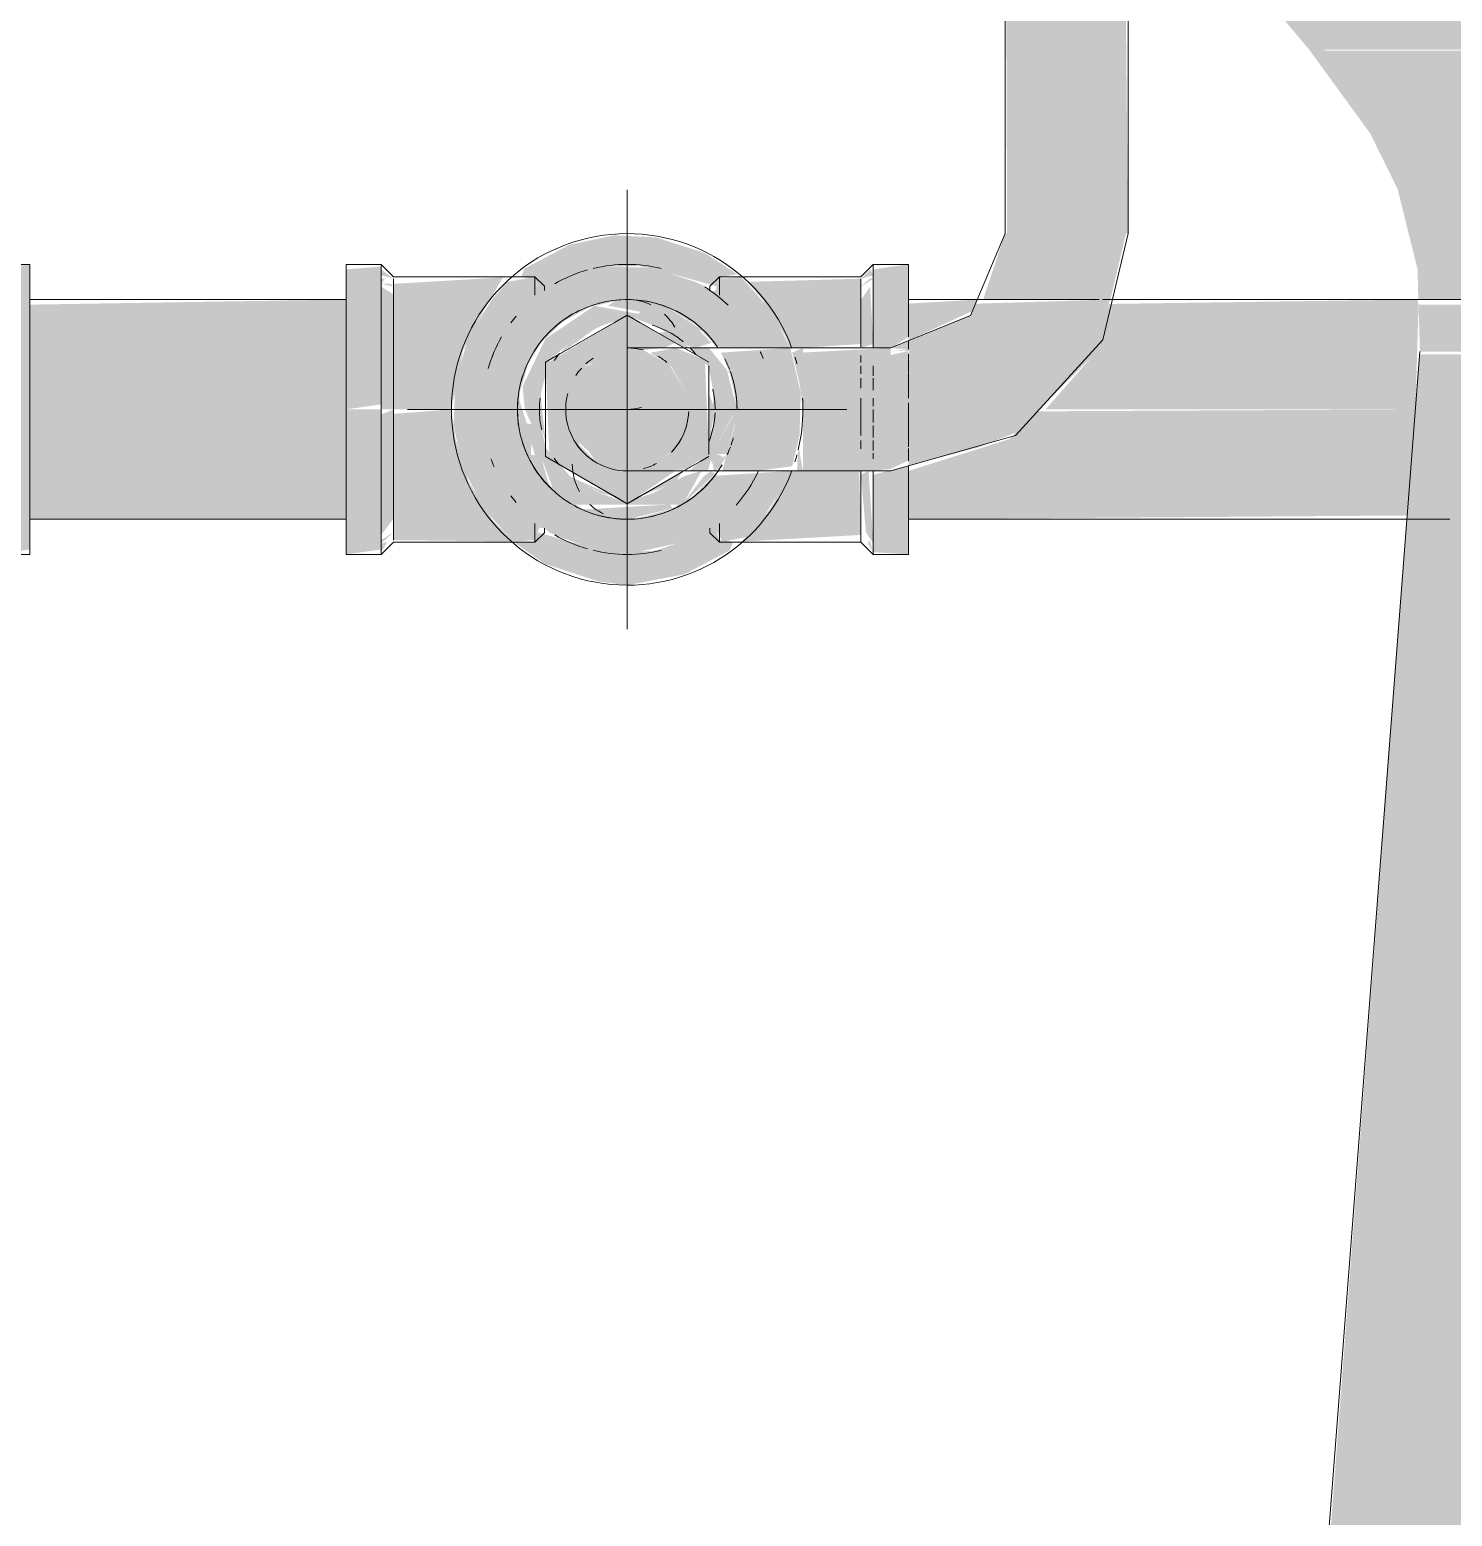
# Model space of a CAD drawing. Header units: metres. Extents: x 147 to 427, y -16 to 162.
# Drawn here: x 391.0679 to 391.2298, y 0.074 to 0.2432 of the extents above; entities that cross this region are included whole.
import ezdxf

# ---------------------------------------------------------------- set-up
doc = ezdxf.new("R2010")
doc.units = ezdxf.units.M
for name, color, linetype, lineweight in [('P-PIPE', 7, 'Continuous', 5), ('P-PIPE-CNTR', 7, 'Continuous', 5), ('P-SANR-FIXT', 7, 'Continuous', 5)]:
    doc.layers.add(name, color=color, linetype=linetype, lineweight=lineweight)

# ---------------------------------------------------------------- blocks, each defined once
blk = doc.blocks.new('UT_Bacia com caixa acoplada - UT_Bacia com caixa acoplada-3635844-HH')
at = {"layer": 'P-SANR-FIXT', "true_color": 0xf4f2f0, "transparency": 33554598}
h = blk.add_hatch(color=7, dxfattribs=at)
h.paths.add_polyline_path([(-161.93488, 0.24093), (-161.72728, 0.24093), (-161.69994, 0.27372), (-161.67922, 0.30847), (-161.75643, 0.30847), (-161.76124, 0.30296), (-161.79532, 0.2816), (-161.81148, 0.27618), (-161.83045, 0.27136), (-161.87109, 0.27192), (-161.89377, 0.27817), (-161.90765, 0.28341), (-161.93808, 0.30297), (-161.94289, 0.30847), (-161.99266, 0.30847), (-161.99266, 0.26545), (-161.97204, 0.24093), (-161.97032, 0.24093), (-161.96975, 0.24093), (-161.93513, 0.24093)])
h.paths.add_polyline_path([(-162.00666, 0.28593), (-162.00666, 0.30847), (-162.0201, 0.30847), (-162.00679, 0.28615)])
for points in [[(-161.95363, 0.2125), (-161.74075, 0.2125), (-161.74021, 0.2125), (-161.7397, 0.2125), (-161.73947, 0.21649), (-161.73732, 0.22513), (-161.73315, 0.23357), (-161.72728, 0.24093), (-161.97018, 0.24081), (-161.97032, 0.24093), (-161.97204, 0.24093), (-161.96511, 0.23142), (-161.962, 0.22513), (-161.95972, 0.21599), (-161.95962, 0.2125), (-161.95407, 0.2125)], [(-161.96358, 0.23032), (-161.96656, 0.23549), (-161.96428, 0.23142)], [(-161.95379, 0.1875), (-161.73844, 0.18793), (-161.74023, 0.20658), (-161.95947, 0.20625), (-161.96092, 0.1875), (-161.95407, 0.1875)], [(-161.96747, 0.00457), (-161.72431, 0.00509), (-161.7384, 0.1875), (-161.96092, 0.1875), (-161.97474, 0.00457), (-161.96891, 0.00457)]]:
    blk.add_hatch(color=7, dxfattribs=at).paths.add_polyline_path(points)
h = blk.add_hatch(color=7, dxfattribs=at)
h.paths.add_polyline_path([(-161.74525, 0.20658), (-161.74135, 0.20658), (-161.74083, 0.2125), (-161.9596, 0.21192), (-161.95944, 0.20658), (-161.74699, 0.20658)])
h.paths.add_polyline_path([(-161.74023, 0.20658), (-161.73988, 0.20658), (-161.74024, 0.2125), (-161.74059, 0.21207), (-161.74134, 0.20658)])
at = {"layer": 'P-SANR-FIXT', "true_color": 0x7f7f7f, "transparency": 33554598}
h = blk.add_hatch(color=8, dxfattribs=at)
h.paths.add_polyline_path([(-162.04966, 0.18927), (-162.04416, 0.193), (-162.04716, 0.19352), (-162.04464, 0.19514), (-162.0429, 0.19819), (-162.0429, 0.20181), (-162.04487, 0.20507), (-162.04785, 0.20676), (-162.04544, 0.207), (-162.04418, 0.20757), (-162.04966, 0.21073), (-162.05895, 0.20518), (-162.0585, 0.19437), (-162.04991, 0.18941)])
h.paths.add_polyline_path([(-162.05322, 0.19402), (-162.05527, 0.19585), (-162.05513, 0.1962), (-162.05402, 0.19521), (-162.05363, 0.19463)])
h.paths.add_polyline_path([(-162.04037, 0.19631), (-162.03966, 0.2), (-162.04037, 0.20181), (-162.04037, 0.1965)])
h.paths.add_polyline_path([(-162.05454, 0.20496), (-162.05336, 0.20534), (-162.05402, 0.20501)])
h = blk.add_hatch(color=8, dxfattribs=at)
h.paths.add_polyline_path([(-162.04821, 0.19011), (-162.04416, 0.1917), (-162.04341, 0.19288), (-162.04785, 0.19031)])
h.paths.add_polyline_path([(-162.05111, 0.19011), (-162.05591, 0.19223), (-162.0527, 0.19049), (-162.05122, 0.19013)])
h.paths.add_polyline_path([(-162.05322, 0.19402), (-162.05553, 0.1964), (-162.05508, 0.19558), (-162.05402, 0.19453)])
h.paths.add_polyline_path([(-162.05895, 0.19631), (-162.05951, 0.20153), (-162.05948, 0.19812), (-162.05898, 0.1964)])
h.paths.add_polyline_path([(-162.05454, 0.20496), (-162.05332, 0.20549), (-162.05343, 0.20584), (-162.05442, 0.20507)])
h.paths.add_polyline_path([(-162.0575, 0.2062), (-162.05295, 0.20944), (-162.0562, 0.20757), (-162.0574, 0.20631)])
h.paths.add_polyline_path([(-162.04258, 0.207), (-162.04505, 0.20884), (-162.04616, 0.20871), (-162.04312, 0.207)])
blk.add_hatch(color=8, dxfattribs=at).paths.add_polyline_path([(-162.04673, 0.193), (-162.04288, 0.19318), (-162.04037, 0.19505), (-162.04082, 0.20563), (-162.04416, 0.207), (-162.04705, 0.20643), (-162.04467, 0.2049), (-162.0429, 0.20181), (-162.0429, 0.19819), (-162.04487, 0.19493), (-162.04787, 0.19324), (-162.04686, 0.193)])
at = {"layer": 'P-SANR-FIXT'}
blk.add_line((-161.95944, 0.20658), (-161.97505, 0.00457), dxfattribs=at)
for start, end in [(34.3456, 180), (180, 325.6544)]:
    blk.add_arc((-162.04966, 0.2), 0.0125, start, end, dxfattribs=at)
at = {"layer": 'P-SANR-FIXT', "color": 9, "true_color": 0xbbbbbb}
blk.add_arc((-162.04966, 0.2), 0.0125, 100.9311, 105, dxfattribs=at)
at = {"layer": 'P-SANR-FIXT', "color": 252, "true_color": 0x898989}
for start, end in [(75, 100.9311), (60.0003, 72.4547), (120, 132.4492), (160.9311, 165), (195, 225), (240, 252.4433), (255, 285), (287.5409, 299.9886)]:
    blk.add_arc((-162.04966, 0.2), 0.0125, start, end, dxfattribs=at)
at = {"layer": 'P-SANR-FIXT', "color": 253, "true_color": 0x9e9e9e}
blk.add_arc((-162.04966, 0.2), 0.0125, 360, 15, dxfattribs=at)
at = {"layer": 'P-SANR-FIXT', "color": 254, "true_color": 0xcecece}
for start, end in [(340.9311, 345), (335.7171, 339.9138)]:
    blk.add_arc((-162.04966, 0.2), 0.0125, start, end, dxfattribs=at)
blk = doc.blocks.new('Celite_Flexivel_Metais - 300mm Aço Inox - 1_2_-V221-HH')
at = {"layer": 'P-SANR-FIXT', "true_color": 0xf4f4f4, "transparency": 33554598}
for points in [[(-161.99437, 0.22), (-161.99266, 0.22), (-161.99311, 0.26525), (-162.00328, 0.27954), (-162.00666, 0.28507), (-162.00642, 0.22), (-161.99471, 0.22)], [(-161.99467, 0.2125), (-161.9929, 0.22), (-162.00666, 0.22), (-162.00915, 0.2125), (-161.99471, 0.2125)], [(-162.04966, 0.1835), (-162.04334, 0.18491), (-162.03939, 0.18603), (-162.03883, 0.18494), (-162.036, 0.18549), (-162.03426, 0.1875), (-162.03161, 0.19177), (-162.0311, 0.193), (-162.03985, 0.19243), (-162.04228, 0.19004), (-162.04473, 0.18863), (-162.04821, 0.18769), (-162.05111, 0.18769), (-162.05484, 0.18873), (-162.0575, 0.1904), (-162.05966, 0.19267), (-162.06093, 0.19482), (-162.06197, 0.19858), (-162.06191, 0.20188), (-162.06093, 0.20518), (-162.05947, 0.20757), (-162.05704, 0.20995), (-162.05393, 0.21165), (-162.05111, 0.21231), (-162.04821, 0.21231), (-162.04448, 0.21127), (-162.04182, 0.2096), (-162.03966, 0.20733), (-162.03883, 0.207), (-162.0311, 0.207), (-162.03341, 0.21139), (-162.03668, 0.21504), (-162.03916, 0.21487), (-162.03966, 0.21346), (-162.04026, 0.21352), (-162.04083, 0.21403), (-162.04203, 0.21455), (-162.04687, 0.21613), (-162.05181, 0.21622), (-162.05484, 0.21556), (-162.05993, 0.21397), (-162.06016, 0.21507), (-162.06332, 0.21451), (-162.06506, 0.2125), (-162.06771, 0.20823), (-162.06923, 0.20324), (-162.06941, 0.19812), (-162.06835, 0.19331), (-162.06591, 0.18861), (-162.06264, 0.18496), (-162.06016, 0.18513), (-162.05966, 0.18654), (-162.05906, 0.18648), (-162.05849, 0.18597), (-162.05729, 0.18546), (-162.05288, 0.18392), (-162.05111, 0.18369)], [(-162.04341, 0.18917), (-162.04312, 0.18955), (-162.0412, 0.193), (-162.04312, 0.19243), (-162.04676, 0.19046), (-162.04991, 0.18941), (-162.05295, 0.19056), (-162.0562, 0.19243), (-162.05895, 0.19564), (-162.05948, 0.19812), (-162.05948, 0.20188), (-162.0585, 0.20563), (-162.05591, 0.20777), (-162.05256, 0.20954), (-162.04941, 0.21059), (-162.04616, 0.20935), (-162.04282, 0.20725), (-162.04182, 0.207), (-162.04009, 0.20757), (-162.04145, 0.20901), (-162.04611, 0.21083), (-162.04638, 0.21114), (-162.04753, 0.21162), (-162.04841, 0.21087), (-162.05339, 0.21179), (-162.05896, 0.20804), (-162.06157, 0.20261), (-162.06131, 0.2), (-162.06055, 0.19831), (-162.06049, 0.19777), (-162.06099, 0.19759), (-162.06012, 0.19466), (-162.05929, 0.19412), (-162.05806, 0.19082), (-162.05591, 0.18917), (-162.04426, 0.18917)], [(-162.01766, 0.19362), (-162.00973, 0.19566), (-162.0054, 0.19738), (-161.99628, 0.2065), (-161.99471, 0.2125), (-162.00996, 0.21203), (-162.0106, 0.21075), (-162.01766, 0.20783), (-162.01756, 0.20676), (-162.01766, 0.20624), (-162.01766, 0.19368)], [(-162.04047, 0.193), (-162.04014, 0.19422), (-162.03957, 0.19418), (-162.03883, 0.19466), (-162.04002, 0.19505), (-162.03721, 0.20005), (-162.03829, 0.20445), (-162.04037, 0.207), (-162.04258, 0.207), (-162.04037, 0.20478), (-162.03984, 0.20188), (-162.03984, 0.19812), (-162.04157, 0.19394), (-162.04258, 0.193), (-162.04082, 0.193)], [(-162.03485, 0.193), (-162.03088, 0.19353), (-162.03005, 0.19702), (-162.02991, 0.20188), (-162.0311, 0.207), (-162.039, 0.20646), (-162.03801, 0.20427), (-162.03733, 0.20125), (-162.03741, 0.19812), (-162.03841, 0.19479), (-162.03883, 0.193), (-162.03552, 0.193)], [(-162.02166, 0.193), (-162.01966, 0.19324), (-162.01966, 0.207), (-162.02966, 0.20647), (-162.02966, 0.193), (-162.02219, 0.193)]]:
    blk.add_hatch(color=7, dxfattribs=at).paths.add_polyline_path(points)
h = blk.add_hatch(color=7, dxfattribs=at)
h.paths.add_polyline_path([(-162.04966, 0.18), (-162.04312, 0.18124), (-162.03799, 0.18396), (-162.03759, 0.18495), (-162.03916, 0.18513), (-162.03966, 0.18654), (-162.04026, 0.18648), (-162.04083, 0.18597), (-162.04203, 0.18545), (-162.04644, 0.18392), (-162.05111, 0.18369), (-162.05591, 0.18488), (-162.05993, 0.18603), (-162.06016, 0.18493), (-162.0626, 0.18493), (-162.05903, 0.18242), (-162.05295, 0.18043), (-162.05111, 0.18019)])
h.paths.add_polyline_path([(-162.05947, 0.21309), (-162.05591, 0.21512), (-162.05181, 0.21622), (-162.04821, 0.21631), (-162.04334, 0.21509), (-162.03939, 0.21397), (-162.03883, 0.21506), (-162.03716, 0.2154), (-162.04082, 0.2178), (-162.04638, 0.21957), (-162.05111, 0.21981), (-162.0562, 0.21875), (-162.06133, 0.21604), (-162.06173, 0.21505), (-162.06016, 0.21487), (-162.05966, 0.21346)])
h = blk.add_hatch(color=7, dxfattribs=at)
h.paths.add_polyline_path([(-162.04966, 0.1875), (-162.04448, 0.18873), (-162.0448, 0.18917), (-162.05459, 0.18863), (-162.05111, 0.18769), (-162.05065, 0.18763)])
h.paths.add_polyline_path([(-162.04341, 0.18917), (-162.03966, 0.19267), (-162.04013, 0.193), (-162.04091, 0.19243), (-162.04334, 0.18927)])
h.paths.add_polyline_path([(-162.0585, 0.19116), (-162.05948, 0.19464), (-162.06063, 0.19485), (-162.06049, 0.19777), (-162.06055, 0.19831), (-162.0611, 0.19842), (-162.06199, 0.20125), (-162.06191, 0.19812), (-162.06093, 0.19482), (-162.05947, 0.19243), (-162.05864, 0.19134)])
h.paths.add_polyline_path([(-162.06087, 0.20533), (-162.06049, 0.2054), (-162.06085, 0.20537)])
h.paths.add_polyline_path([(-162.03958, 0.207), (-162.03984, 0.20757), (-162.03966, 0.207)])
h.paths.add_polyline_path([(-162.04082, 0.20884), (-162.04473, 0.21137), (-162.04821, 0.21231), (-162.05111, 0.21231), (-162.05186, 0.2118), (-162.04776, 0.21104), (-162.04753, 0.21162), (-162.04616, 0.21057), (-162.04576, 0.21016), (-162.04145, 0.20901)])
h = blk.add_hatch(color=7, dxfattribs=at)
h.paths.add_polyline_path([(-162.02966, 0.2), (-162.02966, 0.207), (-162.03088, 0.20647), (-162.03005, 0.20297), (-162.0298, 0.20107)])
h.paths.add_polyline_path([(-162.02966, 0.193), (-162.03019, 0.19599), (-162.03034, 0.193)])
h = blk.add_hatch(color=7, dxfattribs=at)
h.paths.add_polyline_path([(-162.01966, 0.19324), (-162.01766, 0.19418), (-162.01766, 0.20664), (-162.01966, 0.20618), (-162.01966, 0.19369)])
h.paths.add_polyline_path([(-162.01766, 0.20677), (-162.01766, 0.20783), (-162.01959, 0.20699)])
h = blk.add_hatch(color=7, dxfattribs=at)
h.paths.add_polyline_path([(-162.03966, 0.193), (-162.03903, 0.19355), (-162.03845, 0.19467), (-162.04014, 0.19422), (-162.0399, 0.19375), (-162.03981, 0.193)])
h.paths.add_polyline_path([(-162.04012, 0.19486), (-162.03835, 0.19493), (-162.03735, 0.19858), (-162.03741, 0.20188), (-162.03759, 0.19926), (-162.04009, 0.19493)])
h.paths.add_polyline_path([(-162.03805, 0.20403), (-162.03814, 0.20457), (-162.03816, 0.20423)])
at = {"layer": 'P-SANR-FIXT'}
for p, q in [((-162.00666, 0.28593), (-162.00666, 0.22)), ((-161.99266, 0.22), (-161.99266, 0.26545)), ((-162.04966, 0.21073), (-162.05895, 0.20537)), ((-162.04334, 0.20708), (-162.04966, 0.21073)), ((-162.01966, 0.207), (-162.02966, 0.207)), ((-162.05895, 0.20537), (-162.05895, 0.19463)), ((-162.05895, 0.19463), (-162.04966, 0.18927)), ((-162.04966, 0.18927), (-162.04334, 0.19292)), ((-162.02966, 0.193), (-162.01966, 0.193))]:
    blk.add_line(p, q, dxfattribs=at)
at = {"layer": 'P-SANR-FIXT', "color": 253, "true_color": 0x9e9e9e}
for p, q in [((-162.0575, 0.2062), (-162.05111, 0.20989)), ((-162.05111, 0.20989), (-162.04966, 0.21073)), ((-162.04966, 0.21073), (-162.04821, 0.20989)), ((-162.04821, 0.20989), (-162.04334, 0.20708)), ((-162.04037, 0.20537), (-162.0432, 0.207)), ((-162.05895, 0.20537), (-162.0575, 0.2062)), ((-162.05895, 0.20369), (-162.05895, 0.20537)), ((-162.04037, 0.19486), (-162.04037, 0.20496)), ((-162.05895, 0.19631), (-162.05895, 0.20369)), ((-162.05895, 0.19463), (-162.05895, 0.19631)), ((-162.0575, 0.1938), (-162.05895, 0.19463)), ((-162.0432, 0.193), (-162.04037, 0.19463)), ((-162.05111, 0.19011), (-162.0575, 0.1938)), ((-162.04334, 0.19292), (-162.04821, 0.19011)), ((-162.04966, 0.18927), (-162.05111, 0.19011)), ((-162.04821, 0.19011), (-162.04966, 0.18927))]:
    blk.add_line(p, q, dxfattribs=at)
at = {"layer": 'P-SANR-FIXT', "color": 254, "true_color": 0xd5d5d5}
for p, q in [((-162.0432, 0.207), (-162.04182, 0.2062)), ((-162.04131, 0.20591), (-162.04037, 0.20537)), ((-162.04037, 0.20496), (-162.04037, 0.20369)), ((-162.04037, 0.20369), (-162.04037, 0.19631)), ((-162.04037, 0.19631), (-162.04037, 0.19486)), ((-162.04037, 0.19463), (-162.0413, 0.1941)), ((-162.04182, 0.1938), (-162.0432, 0.193))]:
    blk.add_line(p, q, dxfattribs=at)
at = {"layer": 'P-SANR-FIXT', "flags": 128}
for points in [[(-162.01966, 0.193), (-162.00547, 0.19703), (-161.99552, 0.20791), (-161.99266, 0.22)], [(-162.00666, 0.22), (-162.01058, 0.2107), (-162.01966, 0.207)], [(-162.02966, 0.207), (-162.04165, 0.207), (-162.04885, 0.207), (-162.04966, 0.207)], [(-162.04966, 0.193), (-162.04567, 0.193), (-162.03528, 0.193), (-162.02966, 0.193)]]:
    blk.add_lwpolyline(points, dxfattribs=at)
at = {"layer": 'P-SANR-FIXT'}
for radius, start, end in [(0.02, 20.6709, 180), (0.007, 123.4379, 132.2346), (0.02, 180, 339.3291), (0.007, 210, 240), (0.007, 213.4379, 222.2346), (0.007, 227.7654, 236.5621)]:
    blk.add_arc((-162.04966, 0.2), radius, start, end, dxfattribs=at)
at = {"layer": 'P-SANR-FIXT', "color": 253, "true_color": 0x9e9e9e}
for radius, start, end in [(0.02, 20.6709, 180), (0.007, 75, 90), (0.01, 38.3378, 44.6686), (0.007, 137.7654, 146.5621), (0.007, 49.9053, 60), (0.02, 15, 17.2754), (0.02, 180, 339.3291), (0.007, 180, 210), (0.007, 315.9571, 358.0949), (0.007, 315.9571, 358.0949), (0.02, 346.6916, 0), (0.02, 0, 3.6336), (0.01, 338.3378, 357.7244), (0.02, 342.6729, 345), (0.007, 240, 270), (0.007, 285, 298.5404), (0.007, 285, 298.5404)]:
    blk.add_arc((-162.04966, 0.2), radius, start, end, dxfattribs=at)
at = {"layer": 'P-SANR-FIXT', "color": 251, "true_color": 0x525252}
for start, end in [(60.0005, 73.403), (50.4095, 60), (172.7328, 180), (180, 193.4137)]:
    blk.add_arc((-162.04966, 0.2), 0.01, start, end, dxfattribs=at)
at = {"layer": 'P-SANR-FIXT', "color": 9, "true_color": 0xbbbbbb}
for start, end in [(140.4879, 146.2256), (0, 13.4127), (213.7744, 219.5121)]:
    blk.add_arc((-162.04966, 0.2), 0.01, start, end, dxfattribs=at)
at = {"layer": 'P-SANR-FIXT', "color": 254, "true_color": 0xd5d5d5}
for radius, start, end in [(0.007, 49.9053, 60), (0.02, 15, 17.2754), (0.007, 169.6183, 180), (0.007, 180, 192.9081), (0.007, 330, 358.0949), (0.02, 346.6916, 0), (0.02, 0, 3.6336), (0.007, 315.9571, 330), (0.02, 342.6729, 345), (0.007, 285, 298.5404)]:
    blk.add_arc((-162.04966, 0.2), radius, start, end, dxfattribs=at)
at = {"layer": 'P-SANR-FIXT', "color": 7, "true_color": 0xf0f0f0}
blk.add_arc((-162.04966, 0.2), 0.007, 165, 169.6183, dxfattribs=at)
blk = doc.blocks.new('Te_Reducao - Agua Fria_Soldavel - MEP - Tigre - Standard-2488-HH')
at = {"layer": 'P-PIPE', "true_color": 0x69503c}
for points in [[(-162.08166, 0.2), (-162.07766, 0.20057), (-162.07766, 0.21625), (-162.08166, 0.21594), (-162.08166, 0.20076)], [(-162.06966, 0.2), (-162.06835, 0.20669), (-162.06591, 0.21139), (-162.0638, 0.21502), (-162.07626, 0.21429), (-162.07626, 0.2), (-162.07279, 0.2)], [(-162.02966, 0.207), (-162.02306, 0.20744), (-162.02306, 0.21487), (-162.036, 0.21451), (-162.03426, 0.2125), (-162.03161, 0.20823), (-162.0311, 0.207), (-162.03034, 0.207)], [(-162.08166, 0.1835), (-162.07766, 0.18406), (-162.07766, 0.2), (-162.08166, 0.2), (-162.08166, 0.18375)], [(-162.06264, 0.18496), (-162.06506, 0.1875), (-162.06771, 0.19177), (-162.06923, 0.19676), (-162.06966, 0.2), (-162.07626, 0.19949), (-162.07626, 0.18513), (-162.06312, 0.18497)], [(-162.03668, 0.18496), (-162.02306, 0.18571), (-162.02325, 0.193), (-162.0311, 0.193), (-162.03341, 0.18861), (-162.03647, 0.18513)], [(-162.01766, 0.1835), (-162.01766, 0.19362), (-162.02166, 0.19256), (-162.02166, 0.18375)]]:
    blk.add_hatch(color=27, dxfattribs=at).paths.add_polyline_path(points)
h = blk.add_hatch(color=27, dxfattribs=at)
h.paths.add_polyline_path([(-162.07626, 0.2), (-162.07626, 0.21308), (-162.07766, 0.21397), (-162.07766, 0.2)])
h.paths.add_polyline_path([(-162.07626, 0.21397), (-162.0766, 0.21429), (-162.07766, 0.21429)])
h.paths.add_polyline_path([(-162.07766, 0.21429), (-162.07723, 0.21487), (-162.07766, 0.21485), (-162.07766, 0.21442)])
h.paths.add_polyline_path([(-162.07626, 0.21487), (-162.07766, 0.21594), (-162.07766, 0.21527), (-162.07695, 0.21507)])
h = blk.add_hatch(color=27, dxfattribs=at)
h.paths.add_polyline_path([(-162.02306, 0.207), (-162.02166, 0.20744), (-162.02202, 0.21397), (-162.02306, 0.21245), (-162.02306, 0.20744)])
h.paths.add_polyline_path([(-162.02306, 0.21397), (-162.02166, 0.21487), (-162.0221, 0.21486), (-162.02272, 0.21429)])
h.paths.add_polyline_path([(-162.02306, 0.21487), (-162.02166, 0.21527), (-162.02198, 0.21594), (-162.02286, 0.21507)])
h = blk.add_hatch(color=27, dxfattribs=at)
h.paths.add_polyline_path([(-162.01766, 0.20664), (-162.01766, 0.20677), (-162.01966, 0.20676)])
h.paths.add_polyline_path([(-162.02166, 0.207), (-162.01944, 0.20709), (-162.01766, 0.20825), (-162.01766, 0.2165), (-162.02166, 0.21594), (-162.02166, 0.20744)])
h = blk.add_hatch(color=27, dxfattribs=at)
h.paths.add_polyline_path([(-162.07766, 0.18571), (-162.07626, 0.18757), (-162.07626, 0.2), (-162.07766, 0.19943), (-162.07766, 0.18594)])
h.paths.add_polyline_path([(-162.07766, 0.18473), (-162.07626, 0.18603), (-162.07766, 0.18513), (-162.07766, 0.18493)])
h.paths.add_polyline_path([(-162.07766, 0.18375), (-162.07695, 0.18493), (-162.07766, 0.18473), (-162.07766, 0.18406)])
h = blk.add_hatch(color=27, dxfattribs=at)
h.paths.add_polyline_path([(-162.02166, 0.18473), (-162.02219, 0.193), (-162.02306, 0.19256), (-162.02249, 0.18603), (-162.02179, 0.18493)])
h.paths.add_polyline_path([(-162.02166, 0.18375), (-162.0221, 0.18514), (-162.02226, 0.18473)])
at = {"layer": 'P-PIPE'}
for p, q in [((-162.07766, 0.2165), (-162.08166, 0.2165)), ((-162.08166, 0.2165), (-162.08166, 0.2)), ((-162.07626, 0.2151), (-162.07766, 0.2165)), ((-162.07766, 0.2), (-162.07766, 0.2165)), ((-162.06255, 0.2151), (-162.07626, 0.2151)), ((-162.07626, 0.2), (-162.07626, 0.21487)), ((-162.02306, 0.2151), (-162.03677, 0.2151)), ((-162.02166, 0.2165), (-162.02306, 0.2151)), ((-162.02306, 0.21487), (-162.02306, 0.20711)), ((-162.01766, 0.2165), (-162.02166, 0.2165)), ((-162.02166, 0.2165), (-162.02166, 0.20709)), ((-162.01766, 0.20825), (-162.01766, 0.2165)), ((-162.08166, 0.2), (-162.08166, 0.1835)), ((-162.07766, 0.1835), (-162.07766, 0.2)), ((-162.07626, 0.18513), (-162.07626, 0.2)), ((-162.02306, 0.19298), (-162.02306, 0.1849)), ((-162.02166, 0.19296), (-162.02166, 0.1835)), ((-162.01766, 0.1835), (-162.01766, 0.19357)), ((-162.07766, 0.1835), (-162.07626, 0.1849)), ((-162.07626, 0.1849), (-162.06255, 0.1849)), ((-162.03677, 0.1849), (-162.02306, 0.1849)), ((-162.02306, 0.1849), (-162.02166, 0.1835)), ((-162.08166, 0.1835), (-162.07766, 0.1835)), ((-162.02166, 0.1835), (-162.01766, 0.1835))]:
    blk.add_line(p, q, dxfattribs=at)
at = {"layer": 'P-PIPE', "color": 253, "true_color": 0x9e9e9e}
for p, q in [((-162.06016, 0.2151), (-162.06255, 0.2151)), ((-162.05906, 0.21404), (-162.06016, 0.2151)), ((-162.06016, 0.21442), (-162.06016, 0.21507)), ((-162.03916, 0.2151), (-162.04026, 0.21404)), ((-162.03677, 0.2151), (-162.03916, 0.2151)), ((-162.03916, 0.21507), (-162.03916, 0.21299)), ((-162.06016, 0.21299), (-162.06016, 0.21442)), ((-162.05906, 0.21352), (-162.05906, 0.21403)), ((-162.04026, 0.21403), (-162.04026, 0.21352)), ((-162.01766, 0.20682), (-162.01766, 0.20785)), ((-162.02306, 0.20613), (-162.02306, 0.20534)), ((-162.02306, 0.20496), (-162.02306, 0.20403)), ((-162.02166, 0.20497), (-162.02166, 0.20383)), ((-162.01766, 0.20427), (-162.01766, 0.20629)), ((-162.02306, 0.20354), (-162.02306, 0.20242)), ((-162.02166, 0.20354), (-162.02166, 0.20219)), ((-162.01766, 0.20127), (-162.01766, 0.20419)), ((-162.02306, 0.20128), (-162.02306, 0.2)), ((-162.02306, 0.2), (-162.02306, 0.19703)), ((-162.02166, 0.20128), (-162.02166, 0.20037)), ((-162.02166, 0.2), (-162.02166, 0.19852)), ((-162.01766, 0.2), (-162.01766, 0.20073)), ((-162.01766, 0.19573), (-162.01766, 0.2)), ((-162.02166, 0.19815), (-162.02166, 0.19679)), ((-162.02306, 0.19646), (-162.02306, 0.19552)), ((-162.02166, 0.19646), (-162.02166, 0.19531)), ((-162.02166, 0.19503), (-162.02166, 0.19436)), ((-162.01766, 0.19413), (-162.01766, 0.19555)), ((-162.06016, 0.18493), (-162.06016, 0.18701)), ((-162.05906, 0.18597), (-162.05906, 0.18648)), ((-162.04026, 0.18648), (-162.04026, 0.18597)), ((-162.03916, 0.18701), (-162.03916, 0.18493)), ((-162.06255, 0.1849), (-162.06016, 0.1849)), ((-162.06016, 0.1849), (-162.05906, 0.18596)), ((-162.04026, 0.18596), (-162.03916, 0.1849)), ((-162.03916, 0.1849), (-162.03677, 0.1849))]:
    blk.add_line(p, q, dxfattribs=at)
for start, end in [(105.9022, 119.9998), (76.4385, 103.5615), (45.9003, 57.6741), (140, 143.3543), (150, 163.5615), (156.6462, 160), (200, 203.3538), (318.6841, 334.7117), (216.6457, 220), (240, 254.0961), (256.4385, 283.5615)]:
    blk.add_arc((-162.04966, 0.2), 0.0165, start, end, dxfattribs=at)
at = {"layer": 'P-PIPE', "color": 254, "true_color": 0xd5d5d5}
blk.add_arc((-162.04966, 0.2), 0.0165, 20.5014, 23.3553, dxfattribs=at)
blk = doc.blocks.new('Te_Reducao - Agua Fria_Soldavel - MEP - Tigre - Standard-V233-HH')
at = {"layer": 'P-PIPE', "true_color": 0x69503c}
h = blk.add_hatch(color=27, dxfattribs=at)
h.paths.add_polyline_path([(-162.16516, 0.228), (-162.15566, 0.228), (-162.15591, 0.232), (-162.16616, 0.232), (-162.1656, 0.228), (-162.16556, 0.228)])
h.paths.add_polyline_path([(-162.13316, 0.228), (-162.13372, 0.232), (-162.14366, 0.232), (-162.14328, 0.228), (-162.13372, 0.228)])
h = blk.add_hatch(color=27, dxfattribs=at)
h.paths.add_polyline_path([(-162.13415, 0.228), (-162.13415, 0.22725), (-162.13372, 0.228)])
h.paths.add_polyline_path([(-162.13799, 0.2266), (-162.13502, 0.22708), (-162.13491, 0.228), (-162.14366, 0.22769), (-162.14329, 0.2266), (-162.13809, 0.2266)])
h.paths.add_polyline_path([(-162.16385, 0.2266), (-162.15566, 0.227), (-162.15591, 0.228), (-162.16476, 0.22757), (-162.16395, 0.22671)])
h = blk.add_hatch(color=27, dxfattribs=at)
h.paths.add_polyline_path([(-162.15721, 0.2105), (-162.15566, 0.2105), (-162.15591, 0.2266), (-162.16476, 0.2266), (-162.16441, 0.21475), (-162.16016, 0.2105), (-162.1585, 0.2105)])
h.paths.add_polyline_path([(-162.14294, 0.2105), (-162.13883, 0.21083), (-162.13456, 0.2151), (-162.13502, 0.2266), (-162.14366, 0.2266), (-162.14341, 0.2105)])
for points in [[(-162.17927, 0.1835), (-162.17766, 0.18406), (-162.17766, 0.2165), (-162.18166, 0.21594), (-162.18166, 0.1835)], [(-162.16117, 0.1849), (-162.16016, 0.18531), (-162.16049, 0.21083), (-162.16556, 0.2151), (-162.17626, 0.21475), (-162.17626, 0.1849), (-162.16556, 0.1849)], [(-162.13916, 0.1849), (-162.12306, 0.18531), (-162.12306, 0.2151), (-162.13502, 0.21464), (-162.13916, 0.2105), (-162.13916, 0.18531)], [(-162.12166, 0.1835), (-162.12209, 0.2151), (-162.12306, 0.21376), (-162.12251, 0.1849), (-162.12226, 0.18449)], [(-162.12166, 0.1835), (-162.11766, 0.18406), (-162.11766, 0.2165), (-162.12166, 0.21594), (-162.12166, 0.18406)], [(-162.16016, 0.18652), (-162.15906, 0.18772), (-162.15961, 0.20995), (-162.16016, 0.20995), (-162.16016, 0.18712)], [(-162.13916, 0.18652), (-162.13971, 0.20995), (-162.14026, 0.2094), (-162.13989, 0.18712)], [(-162.15566, 0.18596), (-162.15621, 0.20783), (-162.15906, 0.2094), (-162.15906, 0.18596)], [(-162.14366, 0.18596), (-162.14026, 0.18652), (-162.14082, 0.20909), (-162.14366, 0.20762), (-162.14366, 0.1862)]]:
    blk.add_hatch(color=27, dxfattribs=at).paths.add_polyline_path(points)
h = blk.add_hatch(color=27, dxfattribs=at)
h.paths.add_polyline_path([(-162.17766, 0.18449), (-162.17626, 0.18652), (-162.17637, 0.21429), (-162.17766, 0.21475), (-162.17766, 0.1849)])
h.paths.add_polyline_path([(-162.17766, 0.1835), (-162.177, 0.1849), (-162.17766, 0.18449)])
h = blk.add_hatch(color=27, dxfattribs=at)
h.paths.add_polyline_path([(-162.14294, 0.2094), (-162.13971, 0.20995), (-162.13971, 0.2105), (-162.14366, 0.2105), (-162.14311, 0.2094), (-162.14299, 0.2094)])
h.paths.add_polyline_path([(-162.15906, 0.2094), (-162.15566, 0.20943), (-162.15621, 0.2105), (-162.15961, 0.20995), (-162.15922, 0.20956)])
h = blk.add_hatch(color=27, dxfattribs=at)
h.paths.add_polyline_path([(-162.15566, 0.20762), (-162.15621, 0.2094), (-162.1585, 0.20909), (-162.15591, 0.20772)])
h.paths.add_polyline_path([(-162.14366, 0.20762), (-162.14026, 0.2094), (-162.14366, 0.20935), (-162.14366, 0.20783)])
at = {"layer": 'P-PIPE'}
for p, q in [((-162.16616, 0.232), (-162.16616, 0.228)), ((-162.15563, 0.232), (-162.16616, 0.232)), ((-162.13316, 0.232), (-162.14369, 0.232)), ((-162.13316, 0.228), (-162.13316, 0.232)), ((-162.16616, 0.228), (-162.16476, 0.2266)), ((-162.15567, 0.228), (-162.16616, 0.228)), ((-162.13316, 0.228), (-162.14365, 0.228)), ((-162.13456, 0.2266), (-162.13316, 0.228)), ((-162.16476, 0.2266), (-162.16476, 0.2151)), ((-162.15565, 0.2266), (-162.16476, 0.2266)), ((-162.13456, 0.2266), (-162.14366, 0.2266)), ((-162.13456, 0.2151), (-162.13456, 0.2266)), ((-162.17766, 0.2165), (-162.18166, 0.2165)), ((-162.18166, 0.2165), (-162.18166, 0.1835)), ((-162.17626, 0.2151), (-162.17766, 0.2165)), ((-162.17766, 0.1835), (-162.17766, 0.2165)), ((-162.16476, 0.2151), (-162.17626, 0.2151)), ((-162.17626, 0.1849), (-162.17626, 0.2151)), ((-162.12306, 0.2151), (-162.13456, 0.2151)), ((-162.12166, 0.2165), (-162.12306, 0.2151)), ((-162.12306, 0.2151), (-162.12306, 0.1849)), ((-162.11766, 0.2165), (-162.12166, 0.2165)), ((-162.12166, 0.2165), (-162.12166, 0.1835)), ((-162.11766, 0.1835), (-162.11766, 0.2165)), ((-162.15563, 0.2105), (-162.16016, 0.2105)), ((-162.16016, 0.1849), (-162.16016, 0.2105)), ((-162.13916, 0.2105), (-162.14369, 0.2105)), ((-162.13916, 0.2105), (-162.13916, 0.1849)), ((-162.15564, 0.2094), (-162.15906, 0.2094)), ((-162.15906, 0.18596), (-162.15906, 0.2094)), ((-162.14026, 0.2094), (-162.14368, 0.2094)), ((-162.14026, 0.2094), (-162.14026, 0.18596)), ((-162.17766, 0.1835), (-162.17626, 0.1849)), ((-162.17626, 0.1849), (-162.16016, 0.1849)), ((-162.16016, 0.1849), (-162.15906, 0.18596)), ((-162.15906, 0.18596), (-162.15561, 0.18596)), ((-162.14371, 0.18596), (-162.14026, 0.18596)), ((-162.14026, 0.18596), (-162.13916, 0.1849)), ((-162.13916, 0.1849), (-162.12306, 0.1849)), ((-162.12306, 0.1849), (-162.12166, 0.1835)), ((-162.18166, 0.1835), (-162.17766, 0.1835)), ((-162.12166, 0.1835), (-162.11766, 0.1835))]:
    blk.add_line(p, q, dxfattribs=at)
at = {"layer": 'P-PIPE', "color": 253, "true_color": 0x9e9e9e}
for p, q in [((-162.15451, 0.232), (-162.15517, 0.232)), ((-162.15316, 0.232), (-162.15393, 0.232)), ((-162.14721, 0.232), (-162.15211, 0.232)), ((-162.14539, 0.232), (-162.14616, 0.232)), ((-162.14415, 0.232), (-162.14481, 0.232)), ((-162.15456, 0.228), (-162.15522, 0.228)), ((-162.15316, 0.228), (-162.15419, 0.228)), ((-162.14721, 0.228), (-162.15212, 0.228)), ((-162.14513, 0.228), (-162.14616, 0.228)), ((-162.14411, 0.228), (-162.14476, 0.228)), ((-162.15455, 0.2266), (-162.15521, 0.2266)), ((-162.15316, 0.2266), (-162.15419, 0.2266)), ((-162.1509, 0.2266), (-162.15212, 0.2266)), ((-162.149, 0.2266), (-162.15031, 0.2266)), ((-162.1472, 0.2266), (-162.14842, 0.2266)), ((-162.14512, 0.2266), (-162.14615, 0.2266)), ((-162.14411, 0.2266), (-162.14476, 0.2266)), ((-162.15451, 0.2105), (-162.1552, 0.2105)), ((-162.1531, 0.2105), (-162.15419, 0.2105)), ((-162.15087, 0.2105), (-162.15197, 0.2105)), ((-162.14896, 0.2105), (-162.15036, 0.2105)), ((-162.14735, 0.2105), (-162.14845, 0.2105)), ((-162.14513, 0.2105), (-162.14622, 0.2105)), ((-162.14412, 0.2105), (-162.14481, 0.2105)), ((-162.15449, 0.2094), (-162.15518, 0.2094)), ((-162.1531, 0.2094), (-162.15418, 0.2094)), ((-162.15087, 0.2094), (-162.15171, 0.2094)), ((-162.14895, 0.2094), (-162.15037, 0.2094)), ((-162.14761, 0.2094), (-162.14845, 0.2094)), ((-162.14514, 0.2094), (-162.14622, 0.2094)), ((-162.14414, 0.2094), (-162.14483, 0.2094)), ((-162.15519, 0.18596), (-162.15441, 0.18596)), ((-162.15417, 0.18596), (-162.15298, 0.18596)), ((-162.15229, 0.18596), (-162.15083, 0.18596)), ((-162.15044, 0.18596), (-162.14966, 0.18596)), ((-162.14966, 0.18596), (-162.14888, 0.18596)), ((-162.14849, 0.18596), (-162.14703, 0.18596)), ((-162.14634, 0.18596), (-162.14515, 0.18596)), ((-162.14491, 0.18596), (-162.14413, 0.18596))]:
    blk.add_line(p, q, dxfattribs=at)
at = {"layer": 'P-PIPE'}
for points, knots in [([(-162.16476, 0.2151), (-162.16476, 0.21509), (-162.16458, 0.21492), (-162.16401, 0.21435), (-162.16353, 0.21387), (-162.1631, 0.21344), (-162.16262, 0.21296), (-162.1617, 0.21204), (-162.1608, 0.21115), (-162.16016, 0.2105)], [0, 0, 0, 0, 0.25, 0.375, 0.5, 0.5625, 0.625, 0.75, 1, 1, 1, 1]), ([(-162.13916, 0.2105), (-162.13852, 0.21115), (-162.13762, 0.21204), (-162.1367, 0.21296), (-162.13622, 0.21344), (-162.1359, 0.21376), (-162.1356, 0.21406), (-162.13524, 0.21442), (-162.13474, 0.21492), (-162.13456, 0.21509), (-162.13456, 0.2151)], [0, 0, 0, 0, 0.25, 0.375, 0.4375, 0.5, 0.5625, 0.625, 0.75, 1, 1, 1, 1]), ([(-162.15906, 0.2094), (-162.15861, 0.20911), (-162.15792, 0.2087), (-162.15696, 0.20819), (-162.15627, 0.20786), (-162.15582, 0.20765), (-162.15562, 0.20756)], [0, 0, 0, 0, 0.1666667, 0.25, 0.3333333, 0.398624, 0.398624, 0.398624, 0.398624]), ([(-162.1437, 0.20756), (-162.1435, 0.20765), (-162.14305, 0.20786), (-162.14236, 0.20819), (-162.1414, 0.2087), (-162.14071, 0.20911), (-162.14026, 0.2094)], [0.601376, 0.601376, 0.601376, 0.601376, 0.6666667, 0.75, 0.8333333, 1, 1, 1, 1])]:
    blk.add_open_spline(points, degree=3, knots=knots, dxfattribs=at)
for points in [[(-162.16016, 0.2105), (-162.15998, 0.21032), (-162.15961, 0.20995), (-162.15924, 0.20958), (-162.15906, 0.2094)], [(-162.14026, 0.2094), (-162.14008, 0.20958), (-162.13971, 0.20995), (-162.13934, 0.21032), (-162.13916, 0.2105)]]:
    blk.add_open_spline(points, degree=3, dxfattribs=at)
at = {"layer": 'P-PIPE', "color": 253, "true_color": 0x9e9e9e}
for points, knots in [([(-162.15519, 0.20737), (-162.15502, 0.2073), (-162.15478, 0.2072), (-162.15454, 0.20711), (-162.15448, 0.20708)], [0.44482643, 0.44482643, 0.44482643, 0.44482643, 0.5, 0.51999758, 0.51999758, 0.51999758, 0.51999758]), ([(-162.15417, 0.20697), (-162.15407, 0.20693), (-162.1537, 0.2068), (-162.15333, 0.20669), (-162.15306, 0.20661)], [0.551916, 0.551916, 0.551916, 0.551916, 0.5833333, 0.6666667, 0.6666667, 0.6666667, 0.6666667]), ([(-162.15223, 0.20642), (-162.15196, 0.20637), (-162.15151, 0.20629), (-162.15106, 0.20623), (-162.15089, 0.20621)], [0.75, 0.75, 0.75, 0.75, 0.8333333, 0.8820641, 0.8820641, 0.8820641, 0.8820641]), ([(-162.14843, 0.20621), (-162.14826, 0.20623), (-162.14781, 0.20629), (-162.14736, 0.20637), (-162.14709, 0.20642)], [0.117982, 0.117982, 0.117982, 0.117982, 0.1666667, 0.25, 0.25, 0.25, 0.25]), ([(-162.14626, 0.20661), (-162.14599, 0.20669), (-162.14562, 0.2068), (-162.14525, 0.20693), (-162.14515, 0.20697)], [0.3333333, 0.3333333, 0.3333333, 0.3333333, 0.4166667, 0.4481163, 0.4481163, 0.4481163, 0.4481163]), ([(-162.14484, 0.20708), (-162.14478, 0.20711), (-162.14454, 0.2072), (-162.1443, 0.2073), (-162.14413, 0.20737)], [0.48003474, 0.48003474, 0.48003474, 0.48003474, 0.5, 0.55519072, 0.55519072, 0.55519072, 0.55519072])]:
    blk.add_open_spline(points, degree=3, knots=knots, dxfattribs=at)
for points in [[(-162.1504, 0.20617), (-162.15015, 0.20615), (-162.14991, 0.20613), (-162.14966, 0.20613)], [(-162.14966, 0.20613), (-162.14941, 0.20613), (-162.14917, 0.20615), (-162.14892, 0.20617)]]:
    blk.add_open_spline(points, degree=3, dxfattribs=at)

msp = doc.modelspace()

# ---------------------------------------------------------------- hatches: boundary and pattern name
at = {"layer": 'P-PIPE', "true_color": 0x00ffff}
msp.add_hatch(color=4, dxfattribs=at).paths.add_polyline_path([(391.10394, 0.2), (391.10394, 0.2125), (391.06794, 0.21192), (391.06794, 0.2), (391.08335, 0.2)])
h = msp.add_hatch(color=4, dxfattribs=at)
h.paths.add_polyline_path([(391.18438, 0.2), (391.22565, 0.2), (391.226, 0.21192), (391.22588, 0.2125), (391.1908, 0.212), (391.18889, 0.20607), (391.18355, 0.2)])
h.paths.add_polyline_path([(391.73141, 0.2), (391.75019, 0.20011), (391.75019, 0.2125), (391.44589, 0.21207), (391.44613, 0.20125), (391.44623, 0.2), (391.61358, 0.2)])
h.paths.add_polyline_path([(391.16794, 0.20783), (391.17531, 0.21124), (391.17583, 0.2125), (391.16794, 0.21204), (391.16794, 0.20813)])
h = msp.add_hatch(color=4, dxfattribs=at)
h.paths.add_polyline_path([(391.10394, 0.18915), (391.10393, 0.18915), (391.08335, 0.18915)])
h.paths.add_polyline_path([(391.10394, 0.1875), (391.10394, 0.2), (391.06794, 0.2), (391.06794, 0.1875), (391.08335, 0.1875)])
h = msp.add_hatch(color=4, dxfattribs=at)
h.paths.add_polyline_path([(391.16794, 0.1875), (391.22472, 0.18793), (391.22565, 0.2), (391.1826, 0.19978), (391.17944, 0.19662), (391.16794, 0.193), (391.16794, 0.18755)])
h.paths.add_polyline_path([(391.4472, 0.1875), (391.75019, 0.18797), (391.75019, 0.2), (391.44623, 0.2), (391.44718, 0.18772)])

# ---------------------------------------------------------------- linework, layer by layer
at = {"layer": 'P-PIPE'}
for p, q in [((391.10394, 0.2125), (391.06794, 0.2125)), ((391.06794, 0.1875), (391.10394, 0.1875)), ((391.16794, 0.1875), (391.22955, 0.1875))]:
    msp.add_line(p, q, dxfattribs=at)
at = {"layer": 'P-PIPE', "color": 253, "true_color": 0x9e9e9e}
msp.add_line((391.18967, 0.2125), (391.16794, 0.2125), dxfattribs=at)
at = {"layer": 'P-PIPE', "color": 253, "true_color": 0x9e9d9c}
msp.add_line((391.44491, 0.2125), (391.19005, 0.2125), dxfattribs=at)
at = {"layer": 'P-PIPE', "color": 252, "true_color": 0x899989}
for centre, radius, start, end in [((391.13594, 0.20625), 0.00625, 64.5695, 90), ((391.13594, 0.2), 0.0125, 60.0004, 68.5908), ((391.13594, 0.2), 0.0125, 120, 124.0889), ((391.13594, 0.2), 0.0125, 115.9111, 119.9993), ((391.13594, 0.2), 0.0125, 53.3407, 60), ((391.13594, 0.2), 0.0125, 173.3407, 180), ((391.13594, 0.2), 0.0125, 180, 188.6099)]:
    msp.add_arc(centre, radius, start, end, dxfattribs=at)
at = {"layer": 'P-PIPE', "color": 9, "true_color": 0xbbcbbb}
for centre, radius, start, end in [((391.13594, 0.2), 0.0125, 72.9696, 81.2726), ((391.13594, 0.20625), 0.00625, 270, 285.1822), ((391.13594, 0.19375), 0.00625, 180, 209.7464), ((391.13594, 0.19375), 0.00625, 227.0801, 244.4034)]:
    msp.add_arc(centre, radius, start, end, dxfattribs=at)
at = {"layer": 'P-PIPE', "color": 87, "true_color": 0x527f52}
msp.add_arc((391.13594, 0.20625), 0.00625, 29.7464, 47.0851, dxfattribs=at)
at = {"layer": 'P-PIPE', "color": 254, "true_color": 0xe0e5e0}
for start, end in [(21.2726, 27.3578), (12.9844, 20.2906), (0.5809, 6.95)]:
    msp.add_arc((391.13594, 0.2), 0.0125, start, end, dxfattribs=at)
at = {"layer": 'P-PIPE', "color": 254, "true_color": 0xe3e5e3}
msp.add_arc((391.13594, 0.2), 0.0125, 321.2726, 329.7286, dxfattribs=at)
at = {"layer": 'P-PIPE', "color": 9, "true_color": 0xc5cbc5}
for start, end in [(312.9544, 321.2021), (300.7121, 308.5731)]:
    msp.add_arc((391.13594, 0.2), 0.0125, start, end, dxfattribs=at)
at = {"layer": 'P-PIPE', "color": 252, "true_color": 0x939993}
for start, end in [(308.5731, 312.9544), (240, 269.7286)]:
    msp.add_arc((391.13594, 0.2), 0.0125, start, end, dxfattribs=at)
at = {"layer": 'P-PIPE-CNTR'}
for p, q in [((391.13594, 0.175), (391.13594, 0.225)), ((391.11094, 0.2), (391.16094, 0.2))]:
    msp.add_line(p, q, dxfattribs=at)

# ---------------------------------------------------------------- block references
at = {"layer": 'P-PIPE'}
for name in ['Te_Reducao - Agua Fria_Soldavel - MEP - Tigre - Standard-V233-HH', 'Te_Reducao - Agua Fria_Soldavel - MEP - Tigre - Standard-2488-HH']:
    msp.add_blockref(name, (553.1856, 0), dxfattribs=at)
at = {"layer": 'P-SANR-FIXT'}
for name in ['UT_Bacia com caixa acoplada - UT_Bacia com caixa acoplada-3635844-HH', 'Celite_Flexivel_Metais - 300mm Aço Inox - 1_2_-V221-HH']:
    msp.add_blockref(name, (553.1856, 0), dxfattribs=at)

doc.saveas('drawing.dxf')
